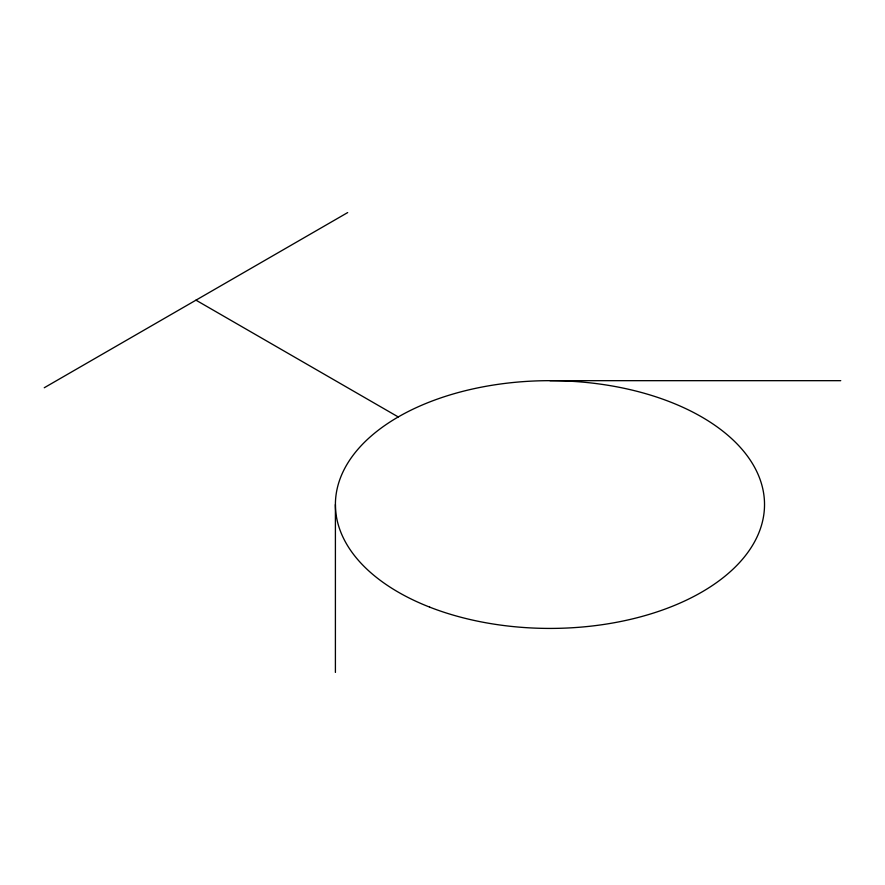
<?xml version="1.0" encoding="UTF-8"?>
<svg xmlns="http://www.w3.org/2000/svg" width="885" height="885" viewBox="0 0 885 885"><rect width="100%" height="100%" fill="white"/><g stroke="black" fill="none" stroke-linecap="round" stroke-linejoin="round"><path stroke-width="1.33" d="M44.25 387.752L347.683 212.577M549.961 380.672L840.75 380.672M195.961 300.159L398.25 416.946M335.404 504.538L335.404 672.423M429.701 607.132A214.557 123.878 0 0 0 763.976 513.377A214.557 123.878 0 0 0 456.206 393.117A214.557 123.878 0 0 0 429.701 607.132"/></g></svg>
